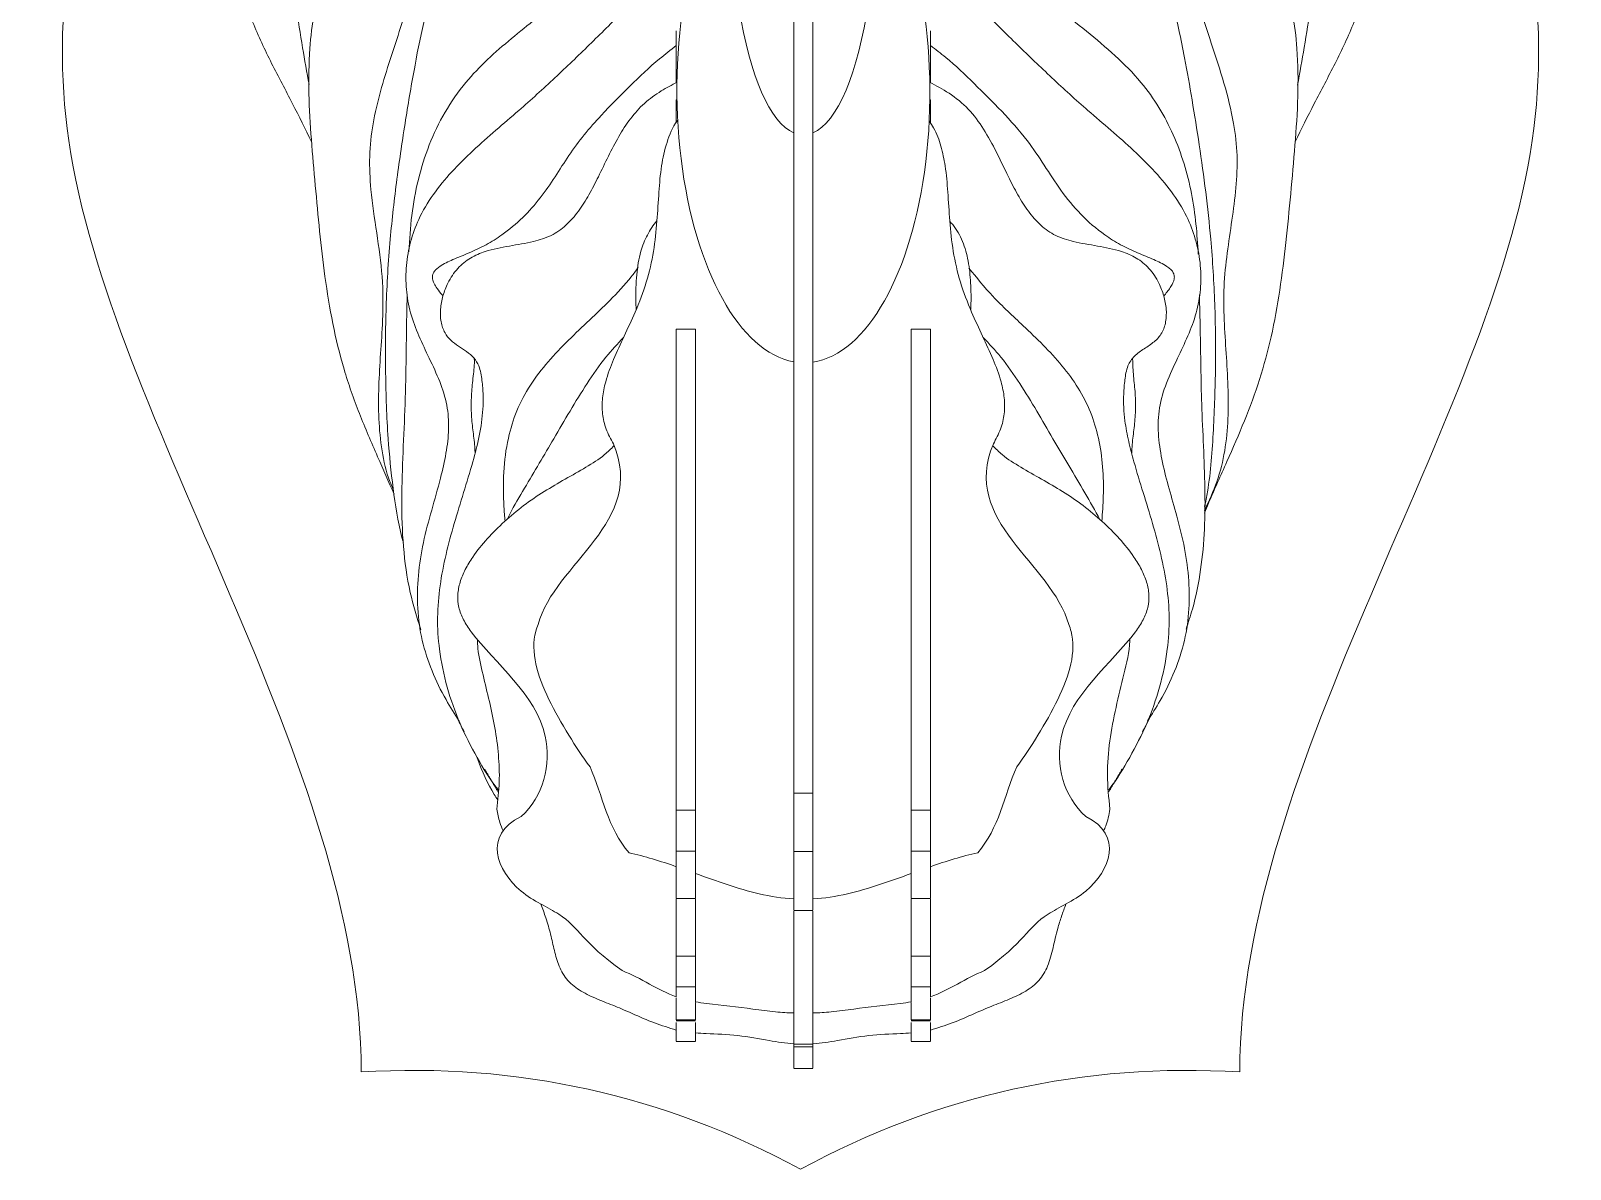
# Model space of a CAD drawing. Header units: millimetres. Extents: x -790 to 3917, y -2121 to 391.
# Drawn here: x -133.5 to 187.4, y -1484.4 to -1247.1 of the extents above; entities that cross this region are included whole.
import ezdxf

# ---------------------------------------------------------------- set-up
doc = ezdxf.new("R2010")
doc.units = ezdxf.units.MM

msp = doc.modelspace()

# ---------------------------------------------------------------- linework, layer by layer
at = {"color": 7, "linetype": 'Continuous', "lineweight": 15}
for p, q in [((1.2, -1261.47), (1.06, -1261.47)), ((54.06, -1261.47), (53.92, -1261.47)), ((25.56, -1316.11), (25.56, -1268.4)), ((29.56, -1268.4), (29.56, -1316.16)), ((5.06, -1309.3), (1.06, -1309.3)), ((54.06, -1309.3), (50.06, -1309.3)), ((1.06, -1317.53), (1.06, -1409.45)), ((5.06, -1317.53), (5.06, -1409.45)), ((50.06, -1317.53), (50.06, -1409.45)), ((54.06, -1317.53), (54.06, -1409.45)), ((29.56, -1406.07), (25.56, -1406.07)), ((1.06, -1409.62), (5.06, -1409.62)), ((54.06, -1409.62), (50.06, -1409.62)), ((1.06, -1418.15), (5.06, -1418.15)), ((5.06, -1418.33), (5.06, -1422.79)), ((29.56, -1418.24), (25.56, -1418.24)), ((54.06, -1418.15), (50.06, -1418.15)), ((50.06, -1418.33), (50.06, -1422.79)), ((1.06, -1446.22), (1.06, -1428.1)), ((5.06, -1428.1), (5.06, -1449.55)), ((50.06, -1449.55), (50.06, -1428.1)), ((54.06, -1428.1), (54.06, -1446.22)), ((25.56, -1451.85), (25.56, -1430.64)), ((29.56, -1430.64), (29.56, -1451.85)), ((1.06, -1440.03), (5.06, -1440.03)), ((54.06, -1440.03), (50.06, -1440.03)), ((1.06, -1446.4), (5.06, -1446.4)), ((1.06, -1448.52), (1.06, -1446.57)), ((25.56, -1445.29), (25.56, -1458.35)), ((29.56, -1445.29), (29.56, -1458.35)), ((54.06, -1446.4), (50.06, -1446.4)), ((54.06, -1446.57), (54.06, -1448.52)), ((1.06, -1453.27), (5.06, -1453.27)), ((25.56, -1458.29), (25.56, -1451.85)), ((29.56, -1451.85), (29.56, -1458.29)), ((54.06, -1453.27), (50.06, -1453.27)), ((29.56, -1458.35), (25.56, -1458.35)), ((29.56, -1458.94), (25.56, -1458.94))]:
    msp.add_line(p, q, dxfattribs=at)
for centre, major_axis, ratio, start_param, end_param in [((27.56, -1221.53), (0, -47.3), 0.315159, 0.134575, 2.152609), ((27.56, -1221.53), (0, -47.3), 0.315159, 4.188461, 6.14861), ((27.56, -1259.74), (0.21, -56.56), 0.466271, 3.721569, 6.199171), ((27.56, -1259.74), (0.21, -56.56), 0.466271, 0.067798, 2.54421)]:
    msp.add_ellipse(centre, major_axis=major_axis, ratio=ratio, start_param=start_param, end_param=end_param, dxfattribs=at)
for points, knots in [([(-64.64, -1464.17), (-64.64, -1399.93), (-165.83, -1261.5), (-103.52, -1173.67), (-103.52, -1067.69)], [0, 0, 0, 0, 0.518408, 1, 1, 1, 1]), ([(157.44, -1067.69), (157.44, -1173.67), (219.74, -1261.5), (118.55, -1399.93), (118.55, -1464.17)], [0, 0, 0, 0, 0.481592, 1, 1, 1, 1]), ([(25.56, -1110.25), (25.56, -1113.48), (25.56, -1119.88), (25.56, -1129.71), (25.56, -1139.48), (25.56, -1149.21), (25.56, -1159.85), (25.56, -1171.34), (25.56, -1183.78), (25.56, -1197.71), (25.56, -1212.96), (25.56, -1229.1), (25.56, -1244.84), (25.56, -1258.56), (25.56, -1270.49), (25.56, -1280.66), (25.56, -1290.96), (25.56, -1301.15), (25.56, -1308.9), (25.56, -1313.1), (25.56, -1314.18)], [0, 0, 0, 0, 0.046202, 0.091664, 0.13679, 0.181783, 0.226885, 0.286315, 0.345975, 0.40556, 0.485012, 0.564195, 0.643567, 0.723287, 0.775222, 0.827264, 0.87937, 0.931169, 0.982183, 1, 1, 1, 1]), ([(29.56, -1110.25), (29.56, -1113.48), (29.56, -1119.88), (29.56, -1129.71), (29.56, -1139.48), (29.56, -1149.21), (29.56, -1159.85), (29.56, -1171.34), (29.56, -1183.78), (29.56, -1197.71), (29.56, -1212.96), (29.56, -1229.1), (29.56, -1244.84), (29.56, -1258.56), (29.56, -1270.49), (29.56, -1280.66), (29.56, -1290.96), (29.56, -1301.15), (29.56, -1308.9), (29.56, -1313.1), (29.56, -1314.18)], [0, 0, 0, 0, 0.046202, 0.091664, 0.13679, 0.181783, 0.226885, 0.286315, 0.345975, 0.40556, 0.485012, 0.564195, 0.643567, 0.723287, 0.775222, 0.827264, 0.87937, 0.931169, 0.982183, 1, 1, 1, 1]), ([(-74.99, -1270.25), (-76.29, -1267.59), (-78.99, -1262.1), (-83.39, -1253.93), (-87.1, -1246.05), (-89.75, -1238.6), (-91.47, -1231.77), (-92.41, -1224.88), (-92.46, -1218.04), (-91.51, -1211.36), (-89.73, -1204.91), (-87.27, -1198.65), (-84.27, -1192.52), (-79.95, -1184.93), (-74.31, -1176.2), (-69.71, -1169.54), (-67.47, -1166.3)], [0, 0, 0, 0, 0.078028, 0.161243, 0.244621, 0.307214, 0.369183, 0.430123, 0.489925, 0.548986, 0.607166, 0.666099, 0.725978, 0.786697, 0.896158, 1, 1, 1, 1]), ([(121.9, -1165.3), (123.29, -1167.32), (126.7, -1172.24), (132, -1180.12), (137.54, -1189.04), (141.83, -1197.26), (144.78, -1204.7), (146.61, -1211.25), (147.57, -1217.98), (147.53, -1224.84), (146.59, -1231.74), (144.87, -1238.59), (142.22, -1246.04), (138.51, -1253.93), (134.1, -1262.1), (131.4, -1267.6), (130.09, -1270.27)], [0, 0, 0, 0, 0.063986, 0.155959, 0.247624, 0.337765, 0.397294, 0.456037, 0.51459, 0.573872, 0.634285, 0.69572, 0.757777, 0.840262, 0.922585, 1, 1, 1, 1]), ([(-75.5, -1258.32), (-75.96, -1255.76), (-76.95, -1250.34), (-78.2, -1242.28), (-78.96, -1234.37), (-78.89, -1227.06), (-77.94, -1220.15), (-76.14, -1213.36), (-73.34, -1205.95), (-69.41, -1197.67), (-64.54, -1188.21), (-60.58, -1180.21), (-58.33, -1175.33), (-57.72, -1173.99)], [0, 0, 0, 0, 0.08762, 0.186124, 0.274925, 0.355186, 0.432131, 0.509712, 0.591615, 0.699004, 0.81871, 0.950304, 1, 1, 1, 1]), ([(112.65, -1173.58), (113.68, -1175.81), (116.41, -1181.76), (120.69, -1190.2), (125.08, -1198.81), (128.49, -1206.08), (131.14, -1213), (132.99, -1219.84), (133.99, -1226.84), (134.08, -1234.25), (133.33, -1242.21), (132.07, -1250.33), (131.07, -1255.81), (130.6, -1258.42)], [0, 0, 0, 0, 0.08244, 0.219281, 0.317214, 0.406484, 0.488195, 0.565433, 0.643415, 0.724698, 0.813059, 0.911087, 1, 1, 1, 1]), ([(-57.77, -1343.69), (-58.92, -1341.09), (-61.39, -1335.5), (-65.11, -1326.93), (-68.38, -1317.7), (-70.68, -1308.13), (-72.24, -1298.5), (-73.34, -1288.88), (-74.2, -1279.35), (-75.08, -1269.8), (-75.65, -1260.28), (-75.53, -1251.44), (-74.58, -1243.32), (-72.68, -1235.98), (-70.18, -1228.78), (-67.95, -1221.35), (-66.74, -1213.59), (-65.79, -1205.8), (-64.54, -1199.18), (-62.76, -1193.9), (-60.72, -1189.89), (-57.91, -1186.19), (-54.2, -1182.93), (-49.71, -1180.18), (-45.94, -1178.27), (-43.72, -1177.24), (-43.18, -1176.99)], [0, 0, 0, 0, 0.047203, 0.101563, 0.155421, 0.209731, 0.264869, 0.317571, 0.370749, 0.424074, 0.477011, 0.529158, 0.570945, 0.612667, 0.654889, 0.69769, 0.741328, 0.785255, 0.828364, 0.853014, 0.877611, 0.902848, 0.929809, 0.959204, 0.990175, 1, 1, 1, 1]), ([(97.76, -1176.74), (98.48, -1177.07), (100.88, -1178.18), (104.82, -1180.18), (109.31, -1182.93), (113.03, -1186.19), (115.83, -1189.89), (117.87, -1193.9), (119.66, -1199.18), (120.91, -1205.8), (121.86, -1213.59), (123.06, -1221.35), (125.3, -1228.78), (127.8, -1235.98), (129.7, -1243.32), (130.67, -1251.63), (130.77, -1260.86), (130.1, -1270.96), (129.16, -1281.08), (128.23, -1291.18), (126.98, -1301.14), (125.25, -1310.72), (122.82, -1319.84), (119.57, -1328.47), (115.87, -1337.01), (112.94, -1343.36), (111.48, -1346.97), (111.21, -1347.66)], [0, 0, 0, 0, 0.012723, 0.042875, 0.071493, 0.097743, 0.122312, 0.146259, 0.170257, 0.212228, 0.254993, 0.297479, 0.339148, 0.380254, 0.420873, 0.461556, 0.515426, 0.570144, 0.62521, 0.680039, 0.734278, 0.787722, 0.837408, 0.886864, 0.936889, 0.988048, 1, 1, 1, 1]), ([(-57.95, -1342.71), (-58.19, -1342.18), (-59.35, -1339.62), (-60.4, -1334.66), (-61.08, -1328.01), (-61.02, -1321.23), (-60.61, -1314.39), (-60.05, -1306.76), (-60.07, -1298.32), (-61.4, -1289.26), (-62.65, -1280.95), (-63.05, -1273.32), (-62.28, -1266.46), (-60.69, -1259.72), (-58.63, -1253.07), (-56.4, -1246.46), (-54.31, -1239.85), (-52.55, -1233.23), (-51.29, -1226.56), (-50.73, -1219.78), (-51.02, -1212.96), (-51.03, -1205.99), (-49.63, -1198.98), (-47.32, -1193.11), (-44.7, -1188.39), (-42.44, -1184.65), (-40.55, -1181.59), (-39.66, -1179.67), (-39.36, -1179.03)], [0, 0, 0, 0, 0.010417, 0.049924, 0.089463, 0.129621, 0.170444, 0.211681, 0.26586, 0.320412, 0.374708, 0.415572, 0.456208, 0.497251, 0.538739, 0.580305, 0.621508, 0.662224, 0.702327, 0.742393, 0.782981, 0.824105, 0.866165, 0.909506, 0.936019, 0.962255, 0.987346, 1, 1, 1, 1]), ([(-54.69, -1293.16), (-54.54, -1290.64), (-54.23, -1285.58), (-52.87, -1278.1), (-50.61, -1270.85), (-47.33, -1263.99), (-43.18, -1258.01), (-38.35, -1253.02), (-33.33, -1248.69), (-28.15, -1244.54), (-23.08, -1240.38), (-18.38, -1236), (-14.33, -1231.34), (-11.08, -1226.24), (-8.84, -1220.65), (-7.35, -1214.65), (-6.34, -1208.39), (-5.58, -1202.15), (-4.83, -1196.08), (-3.88, -1190.31), (-2.41, -1184.93), (-0.84, -1180.86), (0.65, -1178.93), (1.06, -1178.41)], [0, 0, 0, 0, 0.057225, 0.11444, 0.171521, 0.228558, 0.28586, 0.335232, 0.385398, 0.435742, 0.485359, 0.533675, 0.580792, 0.624809, 0.669733, 0.716368, 0.764428, 0.81306, 0.858646, 0.902844, 0.94501, 0.985124, 1, 1, 1, 1]), ([(54.06, -1178.41), (54.46, -1178.93), (55.95, -1180.86), (57.52, -1184.93), (59, -1190.31), (59.94, -1196.08), (60.71, -1202.28), (61.5, -1208.77), (62.61, -1215.39), (64.27, -1221.7), (66.86, -1227.52), (70.48, -1232.66), (75.06, -1237.57), (80.52, -1242.35), (86.6, -1247.19), (92.61, -1252.19), (97.8, -1257.41), (101.81, -1263.03), (104.79, -1268.74), (107.04, -1274.78), (108.57, -1281.04), (109.49, -1287.35), (109.76, -1291.58), (109.89, -1293.65)], [0, 0, 0, 0, 0.01482, 0.054785, 0.096793, 0.140826, 0.186241, 0.23762, 0.28829, 0.337287, 0.384432, 0.430943, 0.47818, 0.5355, 0.594346, 0.653381, 0.711435, 0.759919, 0.808158, 0.856398, 0.904681, 0.953156, 1, 1, 1, 1]), ([(94.16, -1178.37), (94.56, -1179.24), (95.54, -1181.38), (97.55, -1184.65), (99.81, -1188.39), (102.27, -1192.81), (104.39, -1198.03), (105.84, -1204), (106.22, -1210), (105.98, -1215.89), (105.95, -1221.73), (106.58, -1227.51), (107.85, -1234.1), (109.9, -1241.51), (112.62, -1249.73), (115.34, -1257.97), (117.3, -1265.77), (118.15, -1273.1), (117.84, -1279.88), (116.93, -1286.64), (115.87, -1293.47), (115.13, -1300.41), (115.23, -1307.4), (115.72, -1314.33), (116.14, -1321.19), (116.19, -1327.97), (115.56, -1334.66), (113.98, -1341.13), (112.13, -1345.11), (111.21, -1347.08)], [0, 0, 0, 0, 0.016428, 0.040728, 0.066138, 0.091816, 0.127882, 0.163037, 0.197379, 0.231314, 0.264816, 0.298045, 0.331352, 0.380606, 0.430575, 0.480782, 0.530435, 0.569008, 0.607771, 0.64712, 0.686783, 0.72713, 0.767279, 0.807306, 0.846934, 0.885916, 0.924295, 0.962641, 1, 1, 1, 1]), ([(-55.85, -1353.7), (-55.95, -1353.38), (-56.99, -1349.72), (-58.07, -1342.49), (-59.23, -1331.07), (-59.63, -1318.44), (-59.56, -1304.56), (-58.74, -1291.05), (-57.26, -1278.05), (-55.46, -1265.97), (-53.54, -1254.66), (-51.77, -1245.77), (-49.98, -1239.05), (-48.31, -1233.95), (-46.19, -1228.64), (-43.51, -1222.87), (-40.15, -1216.48), (-37.63, -1212.02), (-36.28, -1209.65)], [0, 0, 0, 0, 0.006866, 0.076984, 0.14722, 0.239458, 0.332425, 0.428111, 0.513208, 0.597207, 0.675267, 0.745581, 0.780528, 0.81604, 0.853983, 0.896249, 0.944723, 1, 1, 1, 1]), ([(90.2, -1209.65), (91.66, -1212.23), (94.38, -1217.03), (97.94, -1223.91), (100.73, -1230.09), (102.88, -1235.8), (104.55, -1241.35), (105.9, -1246.98), (107.25, -1253.7), (108.65, -1261.7), (110.15, -1271.01), (111.48, -1280.7), (112.69, -1291.75), (113.44, -1303.94), (113.58, -1317.2), (113.12, -1330.26), (112.46, -1340), (111.42, -1345.28), (111.22, -1346.3)], [0, 0, 0, 0, 0.063208, 0.117841, 0.165118, 0.207623, 0.247936, 0.288555, 0.331125, 0.394055, 0.461863, 0.532199, 0.602573, 0.69889, 0.792501, 0.885296, 0.977809, 1, 1, 1, 1]), ([(-44.2, -1391.02), (-45.14, -1389.55), (-47.29, -1386.19), (-50, -1380.59), (-52.11, -1374.2), (-53.01, -1367.48), (-52.85, -1360.62), (-51.78, -1353.76), (-49.97, -1347.03), (-48.18, -1340.89), (-46.87, -1335.27), (-46.28, -1330.16), (-46.6, -1325.06), (-48.2, -1320.13), (-50.41, -1315.43), (-52.65, -1310.76), (-54.47, -1306), (-55.36, -1301.03), (-55.34, -1296.01), (-54.47, -1291.09), (-52.65, -1286.07), (-49.72, -1281.14), (-45.79, -1276.41), (-41.33, -1272.01), (-36.58, -1267.84), (-30.79, -1262.91), (-24.27, -1256.99), (-17.06, -1250.05), (-9.98, -1243.02), (-2.61, -1236.05), (2.45, -1231.28), (5.27, -1229.11), (5.35, -1229.05)], [0, 0, 0, 0, 0.027531, 0.062662, 0.097402, 0.132771, 0.168609, 0.204986, 0.241647, 0.277911, 0.305563, 0.332271, 0.358432, 0.385199, 0.413119, 0.440011, 0.466631, 0.492876, 0.518973, 0.545022, 0.571053, 0.60245, 0.634586, 0.667516, 0.700823, 0.733846, 0.787086, 0.839045, 0.891075, 0.94398, 0.998492, 1, 1, 1, 1]), ([(49.48, -1228.83), (49.65, -1228.97), (52.58, -1231.21), (57.73, -1236.04), (65.09, -1243.02), (72.18, -1250.05), (79.39, -1256.99), (85.9, -1262.91), (91.7, -1267.84), (96.44, -1272.01), (100.91, -1276.41), (104.83, -1281.14), (107.77, -1286.07), (109.58, -1291.09), (110.46, -1296.01), (110.48, -1301.03), (109.59, -1306), (107.77, -1310.76), (105.48, -1315.53), (103.18, -1320.41), (101.58, -1325.66), (101.43, -1331.1), (102.23, -1336.52), (103.61, -1341.98), (105.31, -1347.84), (106.97, -1354.12), (107.98, -1360.87), (108.11, -1367.61), (107.21, -1374.28), (105.07, -1380.7), (102.35, -1386.28), (100.22, -1389.59), (99.32, -1390.99)], [0, 0, 0, 0, 0.003398, 0.057819, 0.110635, 0.162576, 0.214447, 0.267598, 0.300566, 0.333816, 0.36669, 0.398773, 0.430117, 0.456103, 0.482108, 0.508162, 0.534362, 0.560937, 0.587784, 0.617311, 0.64554, 0.673267, 0.701748, 0.731282, 0.761562, 0.797506, 0.833154, 0.868278, 0.902955, 0.93827, 0.973989, 1, 1, 1, 1]), ([(1.06, -1247.1), (1.06, -1248.7), (1.06, -1251.86), (1.06, -1255.66), (1.06, -1257.36), (1.06, -1257.94)], [0, 0, 0, 0, 0.402477, 0.798657, 1, 1, 1, 1]), ([(54.06, -1247.1), (54.06, -1248.7), (54.06, -1251.86), (54.06, -1255.66), (54.06, -1257.37), (54.06, -1257.95)], [0, 0, 0, 0, 0.401965, 0.797641, 1, 1, 1, 1]), ([(-47.59, -1302.39), (-47.63, -1302.34), (-48.06, -1301.83), (-48.72, -1300.98), (-49.43, -1299.85), (-49.8, -1298.92), (-49.81, -1298.08), (-49.5, -1297.37), (-48.96, -1296.75), (-47.69, -1295.78), (-45.34, -1294.71), (-42.04, -1293.39), (-38.56, -1291.79), (-34.76, -1289.39), (-30.9, -1286.16), (-27.24, -1282.01), (-24.2, -1277.55), (-21.36, -1273.04), (-18.19, -1268.73), (-13.93, -1263.92), (-8.64, -1258.67), (-3.52, -1253.69), (-0.11, -1251.09), (1.06, -1250.19)], [0, 0, 0, 0, 0.00253, 0.026397, 0.042294, 0.055471, 0.065176, 0.074707, 0.085264, 0.097418, 0.13781, 0.186574, 0.238067, 0.289001, 0.363673, 0.436311, 0.506936, 0.576844, 0.647039, 0.718145, 0.830602, 0.941759, 1, 1, 1, 1]), ([(54.06, -1250.18), (55.13, -1251), (58.34, -1253.44), (63.21, -1258.13), (68.95, -1263.82), (73.97, -1269.42), (77.81, -1275.12), (81.2, -1280.47), (85.28, -1285.5), (89.6, -1289.22), (93.67, -1291.79), (97.16, -1293.39), (100.45, -1294.71), (102.8, -1295.78), (104.08, -1296.75), (104.62, -1297.37), (104.93, -1298.08), (104.9, -1299.17), (104.14, -1300.59), (103.29, -1301.69), (102.75, -1302.32), (102.7, -1302.39)], [0, 0, 0, 0, 0.053336, 0.159317, 0.266648, 0.373214, 0.45569, 0.538423, 0.623278, 0.711067, 0.762006, 0.813503, 0.862272, 0.902668, 0.914823, 0.925381, 0.934912, 0.944618, 0.967248, 0.996809, 1, 1, 1, 1]), ([(-36.01, -1405.46), (-36.07, -1405.38), (-37.75, -1403.24), (-40.56, -1398.64), (-44.2, -1391.55), (-46.87, -1383.98), (-48.43, -1376.54), (-48.87, -1369.42), (-48.3, -1362.79), (-47.02, -1356.25), (-45.27, -1349.79), (-43.3, -1343.38), (-41.41, -1337.33), (-39.92, -1331.57), (-39.24, -1326.89), (-39.16, -1323.02), (-39.43, -1320), (-39.83, -1317.28), (-41.06, -1315.21), (-42.66, -1313.94), (-44.35, -1312.85), (-45.99, -1311.69), (-47.37, -1310.01), (-48.11, -1307.72), (-48.18, -1305.06), (-47.66, -1302.33), (-46.52, -1299.41), (-44.69, -1296.59), (-41.94, -1294.36), (-38.24, -1292.81), (-33.76, -1291.94), (-29.1, -1291.22), (-25, -1289.96), (-21.8, -1287.72), (-19.24, -1284.73), (-17.08, -1281.27), (-15.09, -1277.38), (-13.14, -1273.28), (-11.03, -1269.18), (-8.62, -1265.4), (-5.68, -1262.11), (-2.28, -1259.66), (0.14, -1258.41), (1.27, -1257.82)], [0, 0, 0, 0, 0.00151, 0.045442, 0.089415, 0.133971, 0.178675, 0.215614, 0.252303, 0.289184, 0.326374, 0.363707, 0.400879, 0.431849, 0.462824, 0.479311, 0.496217, 0.513383, 0.524361, 0.535473, 0.546897, 0.558072, 0.568786, 0.582472, 0.597146, 0.612682, 0.62854, 0.649011, 0.66796, 0.686575, 0.715194, 0.74366, 0.765185, 0.786034, 0.807592, 0.830312, 0.853892, 0.880277, 0.90594, 0.930628, 0.954659, 0.978921, 1, 1, 1, 1]), ([(53.86, -1257.84), (55.24, -1258.55), (58.16, -1260.08), (62.11, -1263.31), (65.27, -1267.62), (67.87, -1272.45), (70.06, -1277.1), (72.19, -1281.27), (74.35, -1284.73), (76.92, -1287.72), (80.11, -1289.96), (84.22, -1291.22), (88.88, -1291.94), (93.36, -1292.81), (97.05, -1294.36), (99.81, -1296.59), (101.64, -1299.41), (102.78, -1302.33), (103.3, -1305.07), (103.22, -1307.72), (102.44, -1310.17), (100.73, -1312.04), (98.62, -1313.38), (96.52, -1314.8), (94.98, -1317.07), (94.57, -1319.86), (94.29, -1322.74), (94.32, -1325.6), (94.62, -1328.93), (95.33, -1332.73), (96.65, -1337.71), (98.41, -1343.38), (100.39, -1349.79), (102.14, -1356.25), (103.42, -1362.79), (103.99, -1369.42), (103.55, -1376.54), (101.99, -1383.98), (99.32, -1391.55), (95.68, -1398.64), (92.88, -1403.21), (91.22, -1405.34), (91.18, -1405.38)], [0, 0, 0, 0, 0.025933, 0.054865, 0.084023, 0.114482, 0.146097, 0.169694, 0.192429, 0.214003, 0.234866, 0.256406, 0.284891, 0.31353, 0.332158, 0.35112, 0.371605, 0.387474, 0.40302, 0.417705, 0.4314, 0.444835, 0.458996, 0.473081, 0.486759, 0.503156, 0.51934, 0.535123, 0.550686, 0.574993, 0.59936, 0.636558, 0.673916, 0.711132, 0.748038, 0.784753, 0.821717, 0.866452, 0.911039, 0.955043, 0.999004, 1, 1, 1, 1]), ([(1.06, -1261.47), (1.06, -1262.57), (1.06, -1264), (1.06, -1265.86), (1.06, -1266.29)], [0, 0, 0, 0, 0.767097, 1, 1, 1, 1]), ([(54.06, -1261.47), (54.06, -1262.57), (54.06, -1264.02), (54.06, -1265.9), (54.06, -1266.35)], [0, 0, 0, 0, 0.759448, 1, 1, 1, 1]), ([(-12.05, -1333.24), (-12.6, -1332.22), (-13.66, -1330.24), (-14.45, -1326.95), (-14.42, -1323.59), (-13.63, -1319.76), (-12.01, -1315.47), (-9.79, -1310.7), (-7.31, -1305.42), (-5.05, -1299.57), (-3.57, -1293.17), (-2.93, -1286.86), (-2.6, -1280.91), (-2.15, -1275.4), (-1.01, -1270.37), (0.29, -1267.12), (1.35, -1265.74), (1.4, -1265.68)], [0, 0, 0, 0, 0.048736, 0.095286, 0.141799, 0.190538, 0.260608, 0.335828, 0.413994, 0.508514, 0.601597, 0.692007, 0.77734, 0.854827, 0.926091, 0.996598, 1, 1, 1, 1]), ([(53.76, -1265.89), (54.09, -1266.37), (55.2, -1267.97), (56.33, -1271.18), (57.28, -1275.68), (57.71, -1280.91), (58.05, -1286.86), (58.68, -1293.17), (60.17, -1299.57), (62.42, -1305.42), (64.9, -1310.7), (67.12, -1315.47), (68.74, -1319.76), (69.54, -1323.59), (69.56, -1326.95), (68.78, -1330.24), (67.71, -1332.22), (67.17, -1333.24)], [0, 0, 0, 0, 0.024507, 0.08297, 0.142783, 0.220487, 0.306058, 0.396721, 0.490064, 0.584849, 0.663233, 0.738663, 0.808929, 0.857805, 0.904447, 0.951128, 1, 1, 1, 1]), ([(-7.31, -1305.18), (-7.34, -1304.57), (-7.45, -1302.17), (-7.3, -1298.1), (-6.58, -1293.45), (-5.1, -1289.66), (-3.78, -1287.61), (-2.97, -1286.75), (-2.97, -1286.75)], [0, 0, 0, 0, 0.093546, 0.372289, 0.629161, 0.816763, 0.999943, 1, 1, 1, 1]), ([(58.1, -1286.85), (58.3, -1287.07), (59.42, -1288.27), (60.89, -1291.03), (62.05, -1295.18), (62.5, -1299.76), (62.54, -1303.15), (62.46, -1305.01), (62.45, -1305.22)], [0, 0, 0, 0, 0.046229, 0.25479, 0.474567, 0.712022, 0.966019, 1, 1, 1, 1]), ([(-34.65, -1349.32), (-34.74, -1348.33), (-35.01, -1344.94), (-35.08, -1339.13), (-34.22, -1332.37), (-32.35, -1326.23), (-29.49, -1320.87), (-25.74, -1316.03), (-21.48, -1311.61), (-17.06, -1307.47), (-12.59, -1303.16), (-9.13, -1299.57), (-7.38, -1297.12), (-6.92, -1296.48)], [0, 0, 0, 0, 0.047623, 0.163125, 0.277096, 0.372685, 0.468652, 0.566202, 0.664685, 0.762173, 0.856086, 0.96217, 1, 1, 1, 1]), ([(62.07, -1296.59), (63.69, -1298.58), (67.17, -1302.85), (72.67, -1307.88), (77.59, -1312.6), (81.54, -1316.83), (84.96, -1321.47), (87.57, -1326.56), (89.24, -1332.13), (90.08, -1338.04), (90.17, -1343.84), (89.91, -1347.61), (89.78, -1349.34)], [0, 0, 0, 0, 0.122688, 0.263995, 0.356545, 0.449488, 0.541415, 0.631946, 0.722236, 0.819003, 0.91698, 1, 1, 1, 1]), ([(-52.21, -1371.98), (-53, -1369.4), (-54.74, -1363.73), (-56, -1354.61), (-56.28, -1344.83), (-55.94, -1334.92), (-55.45, -1324.97), (-55.24, -1315.04), (-55.19, -1307.39), (-55.07, -1303.04), (-55.04, -1301.97)], [0, 0, 0, 0, 0.115045, 0.251995, 0.390574, 0.531544, 0.674201, 0.814436, 0.954639, 1, 1, 1, 1]), ([(110.12, -1302.17), (110.18, -1304.58), (110.39, -1312.16), (110.46, -1322.68), (110.99, -1333.68), (111.33, -1342.37), (111.3, -1350.97), (110.53, -1359.45), (109.15, -1366.42), (107.8, -1370.46), (107.35, -1371.83)], [0, 0, 0, 0, 0.103181, 0.324638, 0.450142, 0.574463, 0.696979, 0.817829, 0.938295, 1, 1, 1, 1]), ([(1.06, -1309.3), (1.06, -1309.98), (1.06, -1312.39), (1.06, -1316.43), (1.06, -1321.42), (1.06, -1326.21), (1.06, -1330.86), (1.06, -1334.27), (1.06, -1336.19), (1.06, -1336.68)], [0, 0, 0, 0, 0.077805, 0.272993, 0.447874, 0.610038, 0.770738, 0.941388, 1, 1, 1, 1]), ([(5.06, -1309.3), (5.06, -1309.98), (5.06, -1312.39), (5.06, -1316.43), (5.06, -1321.42), (5.06, -1326.21), (5.06, -1330.86), (5.06, -1334.27), (5.06, -1336.19), (5.06, -1336.68)], [0, 0, 0, 0, 0.077805, 0.272993, 0.447874, 0.610038, 0.770738, 0.941388, 1, 1, 1, 1]), ([(50.06, -1309.3), (50.06, -1309.98), (50.06, -1312.39), (50.06, -1316.43), (50.06, -1321.42), (50.06, -1326.21), (50.06, -1330.86), (50.06, -1334.27), (50.06, -1336.19), (50.06, -1336.68)], [0, 0, 0, 0, 0.077805, 0.272993, 0.447874, 0.610038, 0.770738, 0.941388, 1, 1, 1, 1]), ([(54.06, -1309.3), (54.06, -1309.98), (54.06, -1312.39), (54.06, -1316.43), (54.06, -1321.42), (54.06, -1326.21), (54.06, -1330.86), (54.06, -1334.27), (54.06, -1336.19), (54.06, -1336.68)], [0, 0, 0, 0, 0.077805, 0.272993, 0.447874, 0.610038, 0.770738, 0.941388, 1, 1, 1, 1]), ([(-34.22, -1348.96), (-34.03, -1348.59), (-32.92, -1346.37), (-30.61, -1342.51), (-27.52, -1337.3), (-24.35, -1331.93), (-21.11, -1326.35), (-17.6, -1320.61), (-14, -1315.36), (-11.19, -1312.37), (-9.93, -1311.03)], [0, 0, 0, 0, 0.0276665, 0.1646704, 0.2990451, 0.4303554, 0.5785579, 0.7280162, 0.8778371, 1, 1, 1, 1]), ([(65.05, -1311.03), (66.31, -1312.37), (69.12, -1315.36), (72.71, -1320.61), (76.23, -1326.35), (79.56, -1332.09), (82.91, -1337.78), (86.26, -1343.34), (88.35, -1347.14), (89.38, -1349)], [0, 0, 0, 0, 0.122011, 0.271645, 0.420917, 0.568934, 0.712149, 0.858999, 1, 1, 1, 1]), ([(-40.88, -1335.02), (-40.92, -1334.47), (-41.03, -1332.73), (-41.44, -1329.85), (-41.74, -1326.3), (-41.67, -1322.71), (-41.32, -1319.12), (-40.96, -1316.66), (-41.08, -1315.43), (-41.09, -1315.4)], [0, 0, 0, 0, 0.085038, 0.264396, 0.444365, 0.626405, 0.811452, 0.99537, 1, 1, 1, 1]), ([(96.2, -1315.55), (96.25, -1316.74), (96.36, -1319.14), (96.8, -1322.71), (96.85, -1326.3), (96.56, -1329.85), (96.11, -1332.79), (96.04, -1334.57), (96.02, -1335.18)], [0, 0, 0, 0, 0.180619, 0.365631, 0.547637, 0.727573, 0.906897, 1, 1, 1, 1]), ([(25.56, -1316.11), (25.56, -1317.49), (25.56, -1322.1), (25.56, -1328.11), (25.56, -1334.42), (25.56, -1339.04), (25.56, -1343.79), (25.56, -1348.59), (25.56, -1353.43), (25.56, -1358.19), (25.56, -1362.72), (25.56, -1367.39), (25.56, -1372.33), (25.56, -1377.8), (25.56, -1383.51), (25.56, -1389.32), (25.56, -1395.1), (25.56, -1400.78), (25.56, -1404.3), (25.56, -1406.07)], [0, 0, 0, 0, 0.050775, 0.168996, 0.222863, 0.27713, 0.330335, 0.381513, 0.430566, 0.478788, 0.528502, 0.580126, 0.639999, 0.699301, 0.75823, 0.817397, 0.877225, 0.938013, 1, 1, 1, 1]), ([(29.56, -1316.16), (29.56, -1317.53), (29.56, -1322.12), (29.56, -1328.11), (29.56, -1334.42), (29.56, -1339.04), (29.56, -1343.79), (29.56, -1348.59), (29.56, -1353.43), (29.56, -1358.19), (29.56, -1362.72), (29.56, -1367.39), (29.56, -1372.33), (29.56, -1377.8), (29.56, -1383.51), (29.56, -1389.32), (29.56, -1395.1), (29.56, -1400.78), (29.56, -1404.3), (29.56, -1406.07)], [0, 0, 0, 0, 0.050142, 0.168442, 0.222345, 0.276648, 0.329889, 0.381101, 0.430186, 0.478441, 0.528187, 0.579846, 0.639759, 0.699101, 0.758069, 0.817275, 0.877143, 0.937972, 1, 1, 1, 1]), ([(-41.69, -1372.42), (-42.26, -1371.59), (-43.35, -1370.01), (-44.39, -1367.38), (-44.6, -1364.66), (-44.08, -1361.97), (-42.97, -1359.33), (-41.1, -1356.26), (-38.35, -1352.9), (-34.79, -1349.33), (-30.82, -1346.03), (-26.55, -1343.12), (-22.12, -1340.6), (-17.86, -1338.15), (-14.33, -1335.99), (-12.57, -1334.26), (-11.93, -1333.63)], [0, 0, 0, 0, 0.055005, 0.105259, 0.153184, 0.20216, 0.254146, 0.309693, 0.398622, 0.491432, 0.585998, 0.680854, 0.774582, 0.865223, 0.950756, 1, 1, 1, 1]), ([(67.05, -1333.63), (67.69, -1334.26), (69.44, -1335.99), (72.97, -1338.15), (77.23, -1340.6), (81.66, -1343.12), (85.94, -1346.03), (89.9, -1349.33), (93.46, -1352.9), (96.21, -1356.26), (98.08, -1359.33), (99.19, -1361.97), (99.72, -1364.66), (99.5, -1367.38), (98.46, -1370.01), (97.37, -1371.59), (96.8, -1372.42)], [0, 0, 0, 0, 0.049244, 0.134777, 0.225418, 0.319146, 0.414002, 0.508568, 0.601378, 0.690307, 0.745854, 0.79784, 0.846816, 0.894741, 0.944995, 1, 1, 1, 1]), ([(1.06, -1358.56), (1.06, -1358.71), (1.06, -1360.16), (1.06, -1362.73), (1.06, -1366.53), (1.06, -1370.52), (1.06, -1375.29), (1.06, -1380.81), (1.06, -1386.96), (1.06, -1393.08), (1.06, -1399), (1.06, -1404.61), (1.06, -1407.96), (1.06, -1409.62)], [0, 0, 0, 0, 0.009299, 0.092997, 0.178557, 0.263069, 0.345403, 0.45354, 0.561815, 0.671065, 0.781119, 0.89115, 1, 1, 1, 1]), ([(5.06, -1358.56), (5.06, -1358.71), (5.06, -1360.16), (5.06, -1362.73), (5.06, -1366.53), (5.06, -1370.52), (5.06, -1375.29), (5.06, -1380.81), (5.06, -1386.96), (5.06, -1393.08), (5.06, -1399), (5.06, -1404.61), (5.06, -1407.96), (5.06, -1409.62)], [0, 0, 0, 0, 0.009299, 0.092997, 0.178557, 0.263069, 0.345403, 0.45354, 0.561815, 0.671065, 0.781119, 0.89115, 1, 1, 1, 1]), ([(50.06, -1358.56), (50.06, -1358.71), (50.06, -1360.16), (50.06, -1362.73), (50.06, -1366.53), (50.06, -1370.52), (50.06, -1375.29), (50.06, -1380.81), (50.06, -1386.96), (50.06, -1393.08), (50.06, -1399), (50.06, -1404.61), (50.06, -1407.96), (50.06, -1409.62)], [0, 0, 0, 0, 0.009299, 0.092997, 0.178557, 0.263069, 0.345403, 0.45354, 0.561815, 0.671065, 0.781119, 0.89115, 1, 1, 1, 1]), ([(54.06, -1358.56), (54.06, -1358.71), (54.06, -1360.16), (54.06, -1362.73), (54.06, -1366.53), (54.06, -1370.52), (54.06, -1375.29), (54.06, -1380.81), (54.06, -1386.96), (54.06, -1393.08), (54.06, -1399), (54.06, -1404.61), (54.06, -1407.96), (54.06, -1409.62)], [0, 0, 0, 0, 0.009299, 0.092997, 0.178557, 0.263069, 0.345403, 0.45354, 0.561815, 0.671065, 0.781119, 0.89115, 1, 1, 1, 1]), ([(-31.31, -1410.92), (-26.69, -1406.81), (-22.4, -1389.95), (-36.76, -1378.87), (-41.69, -1372.42)], [0, 0, 0, 0, 0.402971, 1, 1, 1, 1]), ([(-16.92, -1400.56), (-18.45, -1398.5), (-22.94, -1391.64), (-28.57, -1381.29), (-28.84, -1373.91), (-27.96, -1371.37), (-27.77, -1370.91)], [0.88709424, 0.88709424, 0.88709424, 0.88709424, 0.90223438, 0.93348438, 0.94910938, 0.95264014, 0.95264014, 0.95264014, 0.95264014]), ([(82.88, -1370.91), (83.08, -1371.37), (83.95, -1373.91), (83.68, -1381.29), (78.05, -1391.64), (73.57, -1398.5), (72.03, -1400.56)], [0.88709424, 0.88709424, 0.88709424, 0.88709424, 0.890625, 0.90625, 0.9375, 0.95264014, 0.95264014, 0.95264014, 0.95264014]), ([(96.8, -1372.42), (91.87, -1378.87), (77.51, -1389.95), (81.8, -1406.81), (86.43, -1410.92)], [0, 0, 0, 0, 0.597029, 1, 1, 1, 1]), ([(-36.36, -1409.39), (-36.14, -1407.49), (-35.71, -1403.71), (-35.95, -1398.03), (-36.68, -1392.42), (-37.9, -1386.89), (-39.24, -1381.42), (-40.26, -1377.09), (-40.4, -1374.56), (-40.43, -1373.9)], [0, 0, 0, 0, 0.159436, 0.316536, 0.473355, 0.630918, 0.788671, 0.944733, 1, 1, 1, 1]), ([(95.61, -1373.82), (95.61, -1373.98), (95.58, -1376.49), (94.37, -1381.28), (92.69, -1388.14), (91.33, -1395.13), (90.73, -1402.26), (91.22, -1407), (91.47, -1409.39)], [0, 0, 0, 0, 0.013279, 0.208573, 0.406514, 0.603786, 0.800521, 1, 1, 1, 1]), ([(-43.15, -1393.25), (-43.38, -1392.84), (-43.89, -1391.91), (-44.33, -1390.94), (-44.58, -1390.4)], [0, 0, 0, 0, 0.439304, 1, 1, 1, 1]), ([(99.75, -1390.3), (99.49, -1390.87), (99.02, -1391.87), (98.49, -1392.84), (98.27, -1393.25)], [0, 0, 0, 0, 0.575709, 1, 1, 1, 1]), ([(-36.19, -1407.45), (-36.43, -1407.07), (-38.11, -1404.43), (-39.49, -1401.3), (-40.52, -1398.56), (-40.62, -1398.31)], [0, 0, 0, 0, 0.134078, 0.922984, 1, 1, 1, 1]), ([(-10.23, -1443.03), (-18.58, -1437.12), (-19.32, -1432.56), (-35, -1425.93), (-39.25, -1414.81), (-31.31, -1410.92)], [0, 0, 0, 0, 0.402555, 0.601909, 1, 1, 1, 1]), ([(-35.05, -1413.93), (-35.29, -1413.35), (-35.89, -1411.88), (-36.18, -1410.32), (-36.36, -1409.39)], [0, 0, 0, 0, 0.400266, 1, 1, 1, 1]), ([(86.43, -1410.92), (94.37, -1414.81), (90.11, -1425.93), (74.43, -1432.56), (73.7, -1437.12), (65.34, -1443.03)], [0, 0, 0, 0, 0.398091, 0.597445, 1, 1, 1, 1]), ([(91.47, -1409.39), (91.26, -1410.58), (90.98, -1412.14), (90.31, -1413.56), (90.15, -1413.9)], [0, 0, 0, 0, 0.761978, 1, 1, 1, 1]), ([(1.06, -1418.15), (1.06, -1419.49), (1.06, -1422.01), (1.06, -1425.09), (1.06, -1427.11), (1.06, -1428.03), (1.06, -1427.93), (1.06, -1427.9)], [0, 0, 0, 0, 0.256086, 0.482723, 0.693401, 0.902751, 1, 1, 1, 1]), ([(5.06, -1418.15), (5.06, -1419.49), (5.06, -1422.01), (5.06, -1425.09), (5.06, -1427.11), (5.06, -1428.03), (5.06, -1427.93), (5.06, -1427.9)], [0, 0, 0, 0, 0.256086, 0.482723, 0.693401, 0.902751, 1, 1, 1, 1]), ([(25.56, -1418.24), (25.56, -1419.25), (25.56, -1421.16), (25.56, -1423.77), (25.56, -1426.28), (25.56, -1428.52), (25.56, -1429.99), (25.56, -1430.58), (25.56, -1430.44), (25.56, -1430.42)], [0, 0, 0, 0, 0.159152, 0.302802, 0.435072, 0.619849, 0.797603, 0.974936, 1, 1, 1, 1]), ([(29.56, -1418.24), (29.56, -1419.25), (29.56, -1421.16), (29.56, -1423.77), (29.56, -1426.28), (29.56, -1428.52), (29.56, -1429.99), (29.56, -1430.58), (29.56, -1430.44), (29.56, -1430.42)], [0, 0, 0, 0, 0.159152, 0.302802, 0.435072, 0.619849, 0.797603, 0.974936, 1, 1, 1, 1]), ([(50.06, -1418.15), (50.06, -1419.49), (50.06, -1422.01), (50.06, -1425.09), (50.06, -1427.11), (50.06, -1428.03), (50.06, -1427.93), (50.06, -1427.9)], [0, 0, 0, 0, 0.256086, 0.482723, 0.693401, 0.902751, 1, 1, 1, 1]), ([(54.06, -1418.15), (54.06, -1419.49), (54.06, -1422.01), (54.06, -1425.09), (54.06, -1427.11), (54.06, -1428.03), (54.06, -1427.93), (54.06, -1427.9)], [0, 0, 0, 0, 0.256086, 0.482723, 0.693401, 0.902751, 1, 1, 1, 1]), ([(25.56, -1428.1), (23.16, -1427.96), (16.3, -1426.84), (9.47, -1424.38), (5.06, -1422.79)], [0.5258678, 0.5258678, 0.5258678, 0.5258678, 0.625, 0.8091806, 0.8091806, 0.8091806, 0.8091806]), ([(50.06, -1422.79), (45.64, -1424.38), (38.82, -1426.84), (31.96, -1427.96), (29.56, -1428.1)], [0.6919001, 0.6919001, 0.6919001, 0.6919001, 0.8760807, 0.9752129, 0.9752129, 0.9752129, 0.9752129]), ([(1.06, -1455.42), (-0.46, -1454.96), (-3.6, -1454.01), (-7.77, -1452.12), (-11.72, -1450.43), (-15.34, -1449.03), (-18.78, -1447.47), (-21.71, -1445.25), (-23.48, -1442.18), (-24.38, -1438.84), (-25.12, -1435.44), (-26.06, -1432.2), (-26.81, -1430.12), (-27.18, -1429.16), (-27.18, -1429.15)], [0, 0, 0, 0, 0.1134475, 0.2337264, 0.3263711, 0.4204042, 0.511224, 0.595624, 0.677922, 0.7589408, 0.8419378, 0.9264165, 0.9994915, 1, 1, 1, 1]), ([(82.3, -1429.15), (81.99, -1429.99), (81.36, -1431.68), (80.43, -1434.71), (79.62, -1438.23), (78.7, -1441.99), (76.82, -1445.25), (73.89, -1447.47), (70.46, -1449.03), (66.83, -1450.43), (62.88, -1452.12), (58.71, -1454.01), (55.58, -1454.96), (54.06, -1455.42)], [0, 0, 0, 0, 0.06424, 0.128581, 0.22637, 0.322164, 0.404452, 0.488841, 0.579649, 0.67367, 0.766303, 0.886567, 1, 1, 1, 1]), ([(1.06, -1448.7), (1.06, -1449.08), (1.06, -1450.35), (1.06, -1452.06), (1.06, -1453.27)], [0, 0, 0, 0, 0.300162, 1, 1, 1, 1]), ([(25.56, -1451.85), (24.3, -1451.84), (21.5, -1451.65), (15.51, -1450.82), (9.78, -1450.2), (5.82, -1449.68), (5.06, -1449.55)], [0.5111897, 0.5111897, 0.5111897, 0.5111897, 0.5625, 0.625, 0.75, 0.7802767, 0.7802767, 0.7802767, 0.7802767]), ([(5.06, -1449.72), (5.06, -1449.78), (5.06, -1450.74), (5.06, -1452.04), (5.06, -1453.27)], [0, 0, 0, 0, 0.053585, 1, 1, 1, 1]), ([(50.06, -1449.55), (49.3, -1449.68), (45.33, -1450.2), (39.6, -1450.82), (33.61, -1451.65), (30.82, -1451.84), (29.56, -1451.85)], [0.7037582, 0.7037582, 0.7037582, 0.7037582, 0.7340349, 0.8590349, 0.9215349, 0.9728452, 0.9728452, 0.9728452, 0.9728452]), ([(50.06, -1449.72), (50.06, -1449.78), (50.06, -1450.74), (50.06, -1452.04), (50.06, -1453.27)], [0, 0, 0, 0, 0.053585, 1, 1, 1, 1]), ([(54.06, -1448.7), (54.06, -1449.08), (54.06, -1450.35), (54.06, -1452.06), (54.06, -1453.27)], [0, 0, 0, 0, 0.300162, 1, 1, 1, 1]), ([(1.06, -1453.89), (1.06, -1454.54), (1.06, -1455.89), (1.06, -1457.17), (1.06, -1457.85), (1.06, -1457.75), (1.06, -1457.73)], [0, 0, 0, 0, 0.286177, 0.604088, 0.891788, 1, 1, 1, 1]), ([(5.06, -1453.89), (5.06, -1454.54), (5.06, -1455.89), (5.06, -1457.17), (5.06, -1457.85), (5.06, -1457.75), (5.06, -1457.73)], [0, 0, 0, 0, 0.286177, 0.604088, 0.891788, 1, 1, 1, 1]), ([(50.06, -1453.89), (50.06, -1454.54), (50.06, -1455.89), (50.06, -1457.17), (50.06, -1457.85), (50.06, -1457.75), (50.06, -1457.73)], [0, 0, 0, 0, 0.286177, 0.604088, 0.891788, 1, 1, 1, 1]), ([(54.06, -1453.89), (54.06, -1454.54), (54.06, -1455.89), (54.06, -1457.17), (54.06, -1457.85), (54.06, -1457.75), (54.06, -1457.73)], [0, 0, 0, 0, 0.286177, 0.604088, 0.891788, 1, 1, 1, 1]), ([(25.56, -1458.29), (23.87, -1458.18), (20.09, -1457.6), (13.93, -1456.4), (8.66, -1456.25), (5.79, -1456.07), (5.06, -1456.01)], [0.52542985, 0.52542985, 0.52542985, 0.52542985, 0.54460208, 0.56803958, 0.59147708, 0.59965698, 0.59965698, 0.59965698, 0.59965698]), ([(50.06, -1456.01), (49.32, -1456.07), (46.45, -1456.25), (41.19, -1456.4), (35.02, -1457.6), (31.24, -1458.18), (29.56, -1458.29)], [0.7027576, 0.7027576, 0.7027576, 0.7027576, 0.7109375, 0.734375, 0.7578125, 0.77698473, 0.77698473, 0.77698473, 0.77698473]), ([(25.56, -1458.94), (25.56, -1459.81), (25.56, -1461.46), (25.56, -1462.89), (25.56, -1463.49), (25.56, -1463.38), (25.56, -1463.36)], [0, 0, 0, 0, 0.354145, 0.664391, 0.943864, 1, 1, 1, 1]), ([(29.56, -1458.94), (29.56, -1459.81), (29.56, -1461.46), (29.56, -1462.89), (29.56, -1463.49), (29.56, -1463.38), (29.56, -1463.36)], [0, 0, 0, 0, 0.354145, 0.664391, 0.943864, 1, 1, 1, 1])]:
    msp.add_open_spline(points, degree=3, knots=knots, dxfattribs=at)
for points, degree in [([(-27.77, -1370.91), (-24.24, -1358.04), (-5.13, -1349.45), (-12.05, -1333.24)], 3), ([(67.17, -1333.24), (60.24, -1349.45), (79.36, -1358.04), (82.88, -1370.91)], 3), ([(-36.05, -1405.87), (-38.88, -1401.06)], 1), ([(-8.79, -1418.47), (-13.23, -1413.38), (-14.31, -1406.58), (-16.92, -1400.56)], 3), ([(72.03, -1400.56), (69.42, -1406.58), (68.35, -1413.38), (63.9, -1418.47)], 3), ([(93.99, -1401.06), (91.21, -1405.78)], 1), ([(25.56, -1406.07), (25.56, -1410.3), (25.56, -1414.35), (25.56, -1418.24)], 3), ([(29.56, -1406.07), (29.56, -1410.3), (29.56, -1414.35), (29.56, -1418.24)], 3), ([(1.06, -1409.62), (1.06, -1412.4), (1.06, -1415.25), (1.06, -1418.15)], 3), ([(5.06, -1409.62), (5.06, -1412.4), (5.06, -1415.25), (5.06, -1418.15)], 3), ([(50.06, -1409.62), (50.06, -1412.4), (50.06, -1415.25), (50.06, -1418.15)], 3), ([(54.06, -1409.62), (54.06, -1412.4), (54.06, -1415.25), (54.06, -1418.15)], 3), ([(1.06, -1421.37), (-2.24, -1420.22), (-5.52, -1419.18), (-8.79, -1418.47)], 3), ([(63.9, -1418.47), (60.64, -1419.18), (57.35, -1420.22), (54.06, -1421.37)], 3), ([(1.06, -1428.03), (5.06, -1428.03)], 1), ([(50.06, -1428.03), (54.06, -1428.03)], 1), ([(25.56, -1430.48), (29.56, -1430.48)], 1), ([(1.06, -1448.52), (-2.81, -1447.1), (-6.29, -1444.6), (-10.23, -1443.03)], 3), ([(1.06, -1444.1), (1.06, -1446.4)], 1), ([(5.06, -1444.1), (5.06, -1446.4)], 1), ([(50.06, -1444.1), (50.06, -1446.4)], 1), ([(65.34, -1443.03), (61.4, -1444.6), (57.92, -1447.1), (54.06, -1448.52)], 3), ([(54.06, -1444.1), (54.06, -1446.4)], 1), ([(1.06, -1446.4), (1.06, -1447.3)], 1), ([(54.06, -1446.4), (54.06, -1447.3)], 1), ([(1.06, -1453.54), (5.06, -1453.54)], 1), ([(50.06, -1453.54), (54.06, -1453.54)], 1), ([(1.06, -1457.83), (5.06, -1457.83)], 1), ([(25.56, -1458.35), (25.56, -1458.74), (25.56, -1458.94), (25.56, -1458.94)], 3), ([(29.56, -1458.35), (29.56, -1458.74), (29.56, -1458.94), (29.56, -1458.94)], 3), ([(50.06, -1457.83), (54.06, -1457.83)], 1), ([(26.96, -1484.44), (-1.5, -1468.98), (-32.03, -1462.22), (-64.64, -1464.17)], 3), ([(25.56, -1463.43), (29.56, -1463.43)], 1), ([(118.55, -1464.17), (85.95, -1462.22), (55.42, -1468.98), (26.96, -1484.44)], 3)]:
    msp.add_open_spline(points, degree=degree, dxfattribs=at)

doc.saveas('drawing.dxf')
